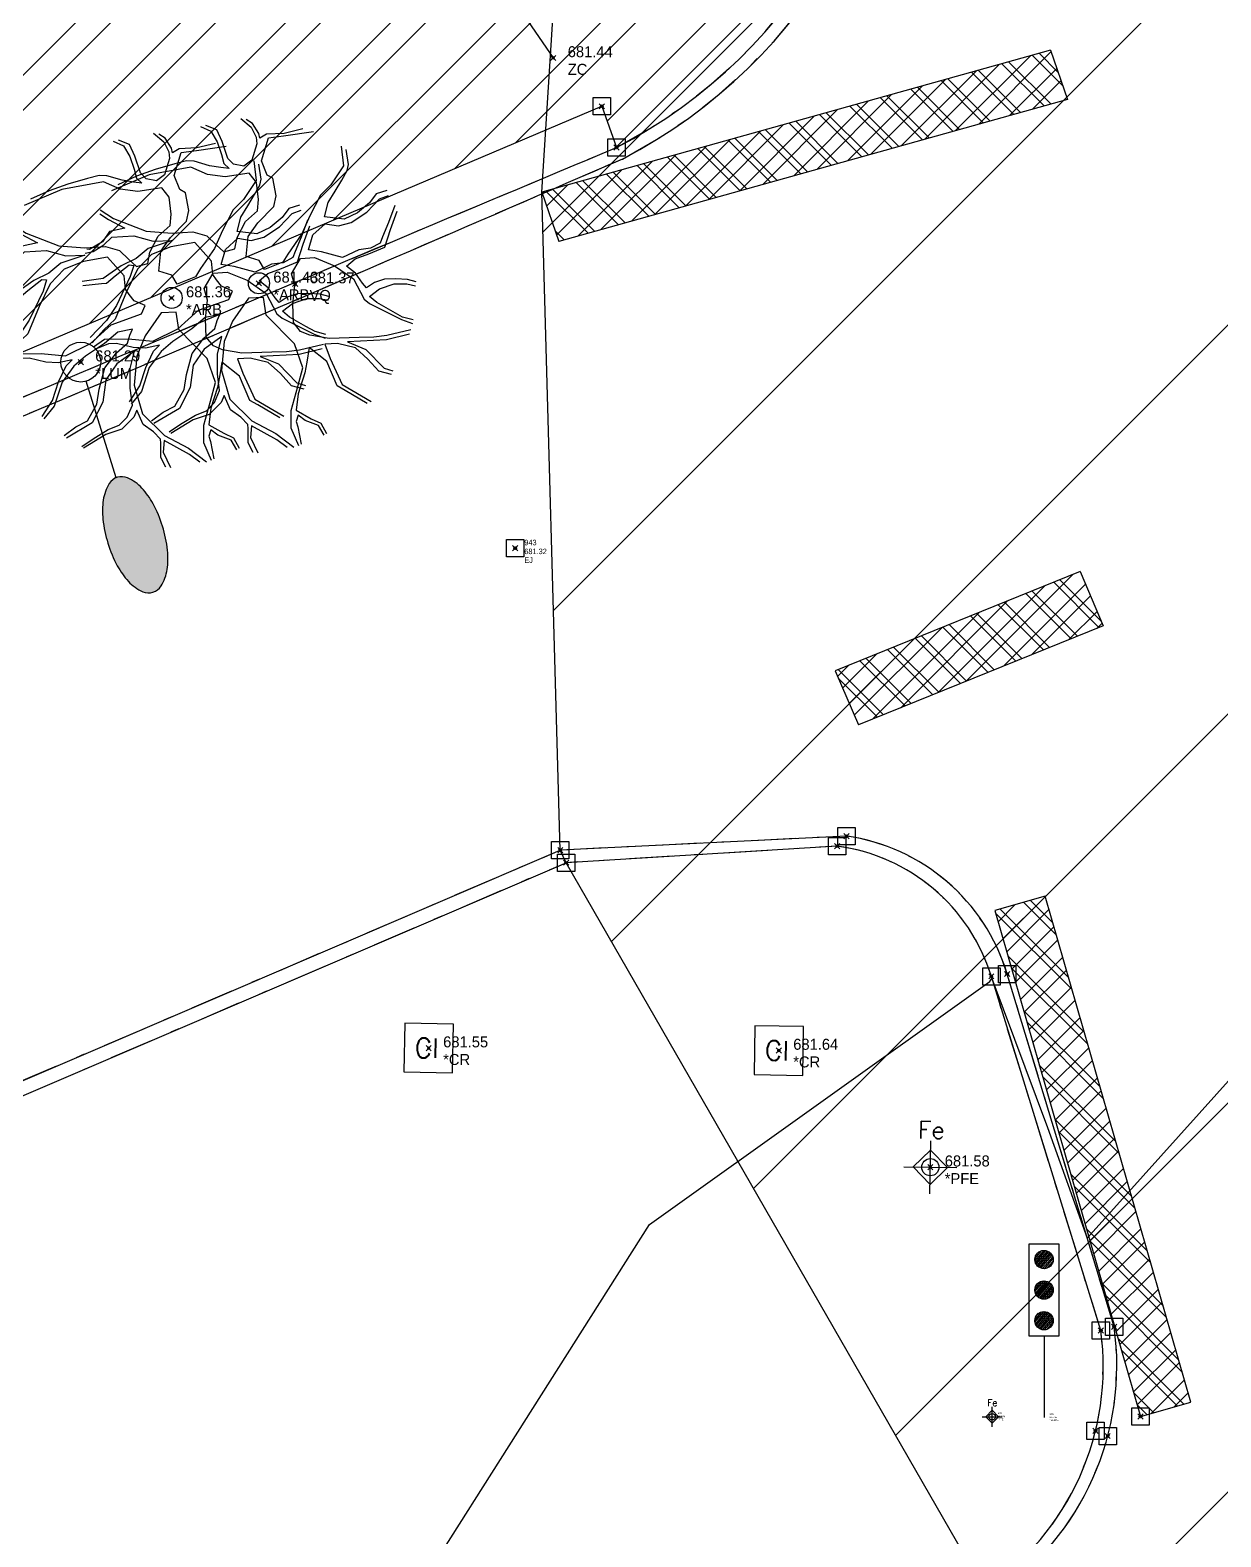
# Model space of a CAD drawing. Extents: x 350769 to 354978, y 6304672 to 6307963.
# Drawn here: x 352771.91 to 352785.66, y 6305514.13 to 6305531.52 of the extents above; entities that cross this region are included whole.
import ezdxf

# ---------------------------------------------------------------- set-up
doc = ezdxf.new("R2010")
doc.units = 0
doc.header["$PDMODE"] = 35
doc.header["$PDSIZE"] = 0.03
doc.linetypes.add('CONTINUOS', pattern=[0])
doc.linetypes.add('JPG_DASHDOT', pattern=[1, 0.5, -0.25, 0, -0.25])
doc.layers.get('0').update_dxf_attribs({"linetype": 'CONTINUOUS'})
for name, color, linetype in [('0-LEVANTAMIENTO 2020.SEP', 252, 'CONTINUOUS'), ('1-PAVIMENTO', 161, 'CONTINUOUS'), ('1-SOLERA', 212, 'CONTINUOUS'), ('1-SUMIDERO', 190, 'CONTINUOUS'), ('1-VEREDA', 251, 'CONTINUOUS'), ('2-ACHURADO VEREDA', 252, 'CONTINUOUS'), ('C-TINN', 5, 'CONTINUOUS'), ('C-TOPO-MINR', 8, 'CONTINUOUS'), ('TOP-URB-SOLERAS', 2, 'JPG_DASHDOT'), ('V-NODE - 2013', 4, 'CONTINUOUS'), ('V-NODE DIC 2005', 4, 'CONTINUOUS'), ('V-NODE-TEXT', 1, 'CONTINUOUS'), ('V-NODE-TEXT 2013', 2, 'CONTINUOUS'), ('V-NODE-TEXT DIC 2005', 2, 'CONTINUOUS'), ('Z-ARB', 253, 'CONTINUOUS'), ('Z-CR', 253, 'CONTINUOUS'), ('Z-LUM', 253, 'CONTINUOUS'), ('Z-PFE', 253, 'CONTINUOUS'), ('Z-SEMAF', 253, 'CONTINUOUS'), ('Z-TEN', 253, 'CONTINUOUS'), ('Z-ZC', 253, 'CONTINUOUS')]:
    doc.layers.add(name, color=color, linetype=linetype)
doc.layers.add('0_ASD_TOPOGRAFIA_ELEMENTOS', color=7, linetype='CONTINUOS', lineweight=5, true_color=0xbdbdbd)
doc.styles.add('ROMANS', font='romans.shx', dxfattribs={"width": 0.65})
pattern_1 = [(45, (0, 0), (-0.224506403027, 0.224506403027), []), (135, (0, 0), (-0.224506403027, -0.224506403027), [])]
pattern_2 = [(45, (38000, -3000), (-0.224506403027, 0.224506403027), []), (135, (38000, -3000), (-0.224506403027, -0.224506403027), [])]

# ---------------------------------------------------------------- blocks, each defined once
blk = doc.blocks.new('ARB')
at = {"layer": 'Z-ARB', "linetype": 'Continuous'}
for p, q in [((-0.702, 1.798), (-0.583, 1.746)), ((-0.515, 1.763), (-0.643, 1.81)), ((-0.583, 1.746), (-0.509, 1.626)), ((-0.451, 1.63), (-0.515, 1.763)), ((-0.239, 1.899), (-0.12, 1.8)), ((-0.104, 1.843), (-0.176, 1.887)), ((-0.12, 1.8), (-0.061, 1.684)), ((-0.028, 1.73), (-0.104, 1.843)), ((0.258, 1.706), (0.603, 1.763)), ((0.476, 1.792), (0.263, 1.735)), ((-0.509, 1.626), (-0.456, 1.48)), ((-0.383, 1.436), (-0.451, 1.63)), ((-0.052, 1.607), (-0.104, 1.421)), ((-0.061, 1.684), (-0.052, 1.607)), ((-0.015, 1.675), (-0.028, 1.73)), ((0.059, 1.721), (-0.015, 1.675)), ((0.008, 1.414), (0.083, 1.679)), ((0.263, 1.735), (0.059, 1.721)), ((0.083, 1.679), (0.258, 1.706)), ((0.925, 1.599), (0.953, 1.37)), ((-0.859, 1.399), (-0.994, 1.364)), ((-0.77, 1.397), (-0.859, 1.399)), ((-0.594, 1.348), (-0.77, 1.397)), ((-0.456, 1.48), (-0.427, 1.377)), ((-0.315, 1.371), (-0.383, 1.436)), ((-0.104, 1.421), (-0.198, 1.348)), ((0.074, 1.251), (0.008, 1.414)), ((1.013, 1.388), (0.981, 1.56)), ((-1.286, 1.232), (-1.718, 1.038)), ((-1.218, 1.294), (-1.435, 1.215)), ((-0.807, 1.329), (-1.286, 1.232)), ((-0.994, 1.364), (-1.218, 1.294)), ((-0.613, 1.246), (-0.807, 1.329)), ((-0.408, 1.222), (-0.613, 1.246)), ((-0.46, 1.33), (-0.594, 1.348)), ((-0.365, 1.32), (-0.46, 1.33)), ((-0.427, 1.377), (-0.365, 1.32)), ((-0.133, 1.268), (-0.408, 1.222)), ((-0.198, 1.348), (-0.315, 1.371)), ((-0.048, 1.161), (-0.133, 1.268)), ((0.14, 1.216), (0.074, 1.251)), ((0.953, 1.37), (0.813, 1.148)), ((0.938, 1.207), (0.999, 1.316)), ((0.999, 1.316), (1.013, 1.388)), ((-1.435, 1.215), (-1.648, 1.112)), ((-0.02, 0.968), (-0.048, 1.161)), ((0.182, 1.012), (0.14, 1.216)), ((0.813, 1.148), (0.693, 1.027)), ((0.782, 0.943), (0.864, 1.078)), ((0.864, 1.078), (0.938, 1.207)), ((1.337, 1.055), (1.26, 0.95)), ((1.457, 1.093), (1.337, 1.055)), ((-0.03, 0.834), (-0.02, 0.968)), ((-0.024, 0.697), (0.158, 0.888)), ((0.158, 0.888), (0.182, 1.012)), ((0.693, 1.027), (0.575, 0.786)), ((0.743, 0.777), (0.782, 0.943)), ((1.26, 0.95), (1.125, 0.832)), ((1.231, 0.842), (1.374, 0.996)), ((1.374, 0.996), (1.478, 1.036)), ((1.554, 0.924), (1.484, 0.726)), ((-1.85, 0.774), (-1.749, 0.71)), ((-1.845, 0.817), (-1.69, 0.721)), ((-1.749, 0.71), (-1.558, 0.613)), ((-1.69, 0.721), (-1.313, 0.581)), ((-0.259, 0.523), (-0.167, 0.709)), ((-0.167, 0.709), (-0.03, 0.834)), ((-0.135, 0.537), (-0.024, 0.697)), ((0.575, 0.786), (0.486, 0.577)), ((0.614, 0.568), (0.752, 0.7)), ((0.973, 0.756), (0.743, 0.777)), ((0.752, 0.7), (0.909, 0.677)), ((0.909, 0.677), (1.054, 0.717)), ((1.125, 0.832), (0.973, 0.756)), ((1.054, 0.717), (1.231, 0.842)), ((1.484, 0.726), (1.419, 0.557)), ((1.509, 0.646), (1.582, 0.858)), ((-1.735, 0.571), (-1.815, 0.451)), ((-1.558, 0.613), (-1.735, 0.571)), ((-1.707, 0.506), (-1.453, 0.525)), ((-1.453, 0.525), (-1.23, 0.467)), ((-1.313, 0.581), (-1.01, 0.561)), ((-1.01, 0.561), (-0.772, 0.583)), ((-0.772, 0.583), (-0.611, 0.538)), ((-0.611, 0.538), (-0.502, 0.434)), ((-0.283, 0.392), (-0.259, 0.523)), ((-0.154, 0.307), (-0.135, 0.537)), ((0.486, 0.577), (0.329, 0.343)), ((0.565, 0.396), (0.614, 0.568)), ((1.419, 0.557), (1.39, 0.487)), ((1.445, 0.439), (1.509, 0.646)), ((-1.962, 0.358), (-1.993, 0.364)), ((-1.815, 0.451), (-1.962, 0.358)), ((-1.918, 0.335), (-1.797, 0.417)), ((-1.797, 0.417), (-1.707, 0.506)), ((-1.287, 0.38), (-1.423, 0.263)), ((-1.01, 0.478), (-1.287, 0.38)), ((-1.024, 0.405), (-1.244, 0.312)), ((-1.23, 0.467), (-1.01, 0.478)), ((-0.747, 0.458), (-1.024, 0.405)), ((-0.553, 0.248), (-0.747, 0.458)), ((-0.502, 0.434), (-0.412, 0.356)), ((-0.412, 0.356), (-0.283, 0.392)), ((0.714, 0.375), (0.565, 0.396)), ((0.961, 0.313), (0.714, 0.375)), ((1.148, 0.406), (0.961, 0.313)), ((1.104, 0.301), (1.261, 0.361)), ((1.281, 0.425), (1.148, 0.406)), ((1.261, 0.361), (1.445, 0.439)), ((1.39, 0.487), (1.281, 0.425)), ((-2.01, 0.315), (-1.918, 0.335)), ((-1.593, 0.175), (-1.799, 0.026)), ((-1.663, 0.06), (-1.502, 0.188)), ((-1.423, 0.263), (-1.593, 0.175)), ((-1.502, 0.188), (-1.446, 0.184)), ((-1.446, 0.184), (-1.486, 0.056)), ((-1.244, 0.312), (-1.406, 0.139)), ((-0.534, 0.093), (-0.553, 0.248)), ((-0.154, 0.307), (-0.154, 0.307)), ((-0.001, 0.263), (-0.154, 0.307)), ((0.06, 0.161), (-0.001, 0.263)), ((0.271, 0.249), (0.06, 0.161)), ((0.329, 0.343), (0.271, 0.249)), ((0.374, 0.116), (0.473, 0.293)), ((0.473, 0.293), (0.637, 0.307)), ((0.637, 0.307), (0.87, 0.217)), ((0.87, 0.217), (1.092, 0.069)), ((1.007, 0.214), (1.104, 0.301)), ((1.112, 0.134), (1.007, 0.214)), ((-1.799, 0.026), (-2.04, -0.011)), ((-1.76, -0.027), (-1.663, 0.06)), ((-1.486, 0.056), (-1.64, -0.284)), ((-1.406, 0.139), (-1.529, -0.124)), ((-0.49, 0.032), (-0.534, 0.093)), ((-0.431, -0.039), (-0.49, 0.032)), ((0.413, -0.019), (0.374, 0.116)), ((1.092, 0.069), (1.217, -0.165)), ((1.196, 0.02), (1.112, 0.134)), ((1.242, -0.034), (1.196, 0.02)), ((1.335, 0.031), (1.242, -0.034)), ((1.447, 0.07), (1.335, 0.031)), ((1.394, -0.041), (1.559, 0.018)), ((1.578, 0.075), (1.447, 0.07)), ((1.559, 0.018), (1.705, 0.021)), ((1.714, 0.072), (1.578, 0.075)), ((1.705, 0.021), (1.806, 0.001)), ((1.814, 0.045), (1.714, 0.072)), ((-2.033, -0.058), (-1.818, -0.031)), ((-1.818, -0.031), (-1.76, -0.027)), ((-1.529, -0.124), (-1.653, -0.439)), ((-0.304, -0.094), (-0.431, -0.039)), ((-0.346, -0.191), (-0.304, -0.094)), ((0.055, -0.162), (-0.117, -0.175)), ((0.089, -0.365), (0.055, -0.162)), ((0.396, -0.235), (0.413, -0.019)), ((1.217, -0.165), (1.28, -0.215)), ((1.28, -0.132), (1.394, -0.041)), ((1.364, -0.201), (1.28, -0.132)), ((-1.64, -0.284), (-1.754, -0.458)), ((-0.93, -0.54), (-0.694, -0.321)), ((-0.694, -0.321), (-0.346, -0.191)), ((-0.117, -0.175), (-0.297, -0.442)), ((0.404, -0.447), (0.396, -0.235)), ((1.28, -0.215), (1.65, -0.391)), ((1.554, -0.305), (1.364, -0.201)), ((1.664, -0.363), (1.554, -0.305)), ((-1.754, -0.458), (-1.937, -0.656)), ((-1.653, -0.439), (-1.782, -0.565)), ((-0.613, -0.404), (-0.768, -0.54)), ((-0.445, -0.368), (-0.613, -0.404)), ((-0.5, -0.531), (-0.474, -0.438)), ((-0.474, -0.438), (-0.445, -0.368)), ((-0.297, -0.442), (-0.391, -0.68)), ((0.422, -0.692), (0.089, -0.365)), ((0.49, -0.547), (0.404, -0.447)), ((1.761, -0.511), (1.485, -0.578)), ((1.65, -0.391), (1.778, -0.438)), ((1.787, -0.395), (1.664, -0.363)), ((-1.782, -0.565), (-1.916, -0.718)), ((-1.898, -0.762), (-1.771, -0.673)), ((-1.771, -0.673), (-1.495, -0.665)), ((-1.495, -0.665), (-1.216, -0.688)), ((-1.216, -0.688), (-0.93, -0.54)), ((-0.982, -0.688), (-1.118, -0.805)), ((-0.768, -0.54), (-0.982, -0.688)), ((-0.757, -0.821), (-0.626, -0.643)), ((-0.626, -0.643), (-0.5, -0.531)), ((-0.42, -0.622), (-0.619, -0.772)), ((-0.467, -0.824), (-0.42, -0.622)), ((-0.391, -0.68), (-0.415, -1.015)), ((0.523, -0.967), (0.422, -0.692)), ((0.595, -0.589), (0.49, -0.547)), ((0.822, -0.625), (0.595, -0.589)), ((0.917, -0.681), (0.77, -0.69)), ((0.77, -0.69), (0.835, -0.854)), ((1.165, -0.608), (0.822, -0.625)), ((1.126, -0.728), (0.917, -0.681)), ((1.483, -0.631), (1.034, -0.658)), ((1.034, -0.658), (1.244, -0.743)), ((1.335, -0.602), (1.165, -0.608)), ((1.485, -0.578), (1.335, -0.602)), ((1.747, -0.56), (1.483, -0.631)), ((-1.724, -0.727), (-1.874, -0.789)), ((-1.635, -0.722), (-1.724, -0.727)), ((-1.441, -0.766), (-1.635, -0.722)), ((-1.297, -0.771), (-1.441, -0.766)), ((-1.136, -0.734), (-1.297, -0.771)), ((-1.29, -0.991), (-1.206, -0.803)), ((-1.118, -0.805), (-1.25, -0.991)), ((-1.206, -0.803), (-1.136, -0.734)), ((-0.82, -1.065), (-0.757, -0.821)), ((-0.619, -0.772), (-0.743, -0.959)), ((-0.462, -1.051), (-0.467, -0.824)), ((0.592, -0.732), (0.568, -0.901)), ((0.796, -0.891), (0.592, -0.732)), ((0.835, -0.854), (0.98, -1.153)), ((1.271, -0.854), (1.126, -0.728)), ((1.244, -0.743), (1.461, -0.958)), ((1.398, -0.991), (1.271, -0.854)), ((-1.355, -1.205), (-1.29, -0.991)), ((-1.25, -0.991), (-1.335, -1.269)), ((-0.743, -0.959), (-0.776, -1.217)), ((-0.415, -1.015), (-0.316, -1.342)), ((0.466, -1.183), (0.523, -0.967)), ((0.544, -1.024), (0.474, -1.267)), ((0.568, -0.901), (0.544, -1.024)), ((0.92, -1.171), (0.796, -0.891)), ((1.545, -1.027), (1.398, -0.991)), ((1.461, -0.958), (1.561, -0.985)), ((-1.472, -1.393), (-1.355, -1.205)), ((-0.776, -1.217), (-0.895, -1.458)), ((-0.845, -1.241), (-0.82, -1.065)), ((-0.434, -1.244), (-0.462, -1.051)), ((0.396, -1.463), (0.466, -1.183)), ((1.016, -1.22), (0.92, -1.171)), ((0.98, -1.153), (1.315, -1.345)), ((-1.335, -1.269), (-1.453, -1.419)), ((-0.947, -1.433), (-0.845, -1.241)), ((-0.584, -1.48), (-0.493, -1.384)), ((-0.413, -1.384), (-0.552, -1.523)), ((-0.493, -1.384), (-0.434, -1.244)), ((-0.38, -1.3), (-0.413, -1.384)), ((-0.307, -1.465), (-0.38, -1.3)), ((-0.316, -1.342), (-0.056, -1.588)), ((0.474, -1.267), (0.453, -1.459)), ((1.27, -1.366), (1.016, -1.22)), ((-1.214, -1.608), (-1.082, -1.505)), ((-0.895, -1.458), (-1.187, -1.636)), ((-1.082, -1.505), (-0.947, -1.433)), ((-0.881, -1.642), (-0.707, -1.532)), ((-0.552, -1.523), (-0.734, -1.587)), ((-0.707, -1.532), (-0.584, -1.48)), ((-0.185, -1.548), (-0.307, -1.465)), ((-0.104, -1.631), (-0.185, -1.548)), ((0.397, -1.667), (0.396, -1.463)), ((0.453, -1.459), (0.629, -1.553)), ((0.475, -1.516), (0.453, -1.587)), ((0.56, -1.577), (0.475, -1.516)), ((0.629, -1.553), (0.741, -1.604)), ((-1.011, -1.73), (-0.881, -1.642)), ((-0.734, -1.587), (-0.991, -1.749)), ((-0.097, -1.678), (-0.104, -1.631)), ((-0.096, -1.844), (-0.097, -1.678)), ((-0.059, -1.648), (-0.068, -1.782)), ((0.235, -1.802), (-0.059, -1.648)), ((-0.056, -1.588), (0.224, -1.732)), ((0.224, -1.732), (0.433, -1.885)), ((0.49, -1.868), (0.397, -1.667)), ((0.453, -1.587), (0.473, -1.651)), ((0.473, -1.651), (0.516, -1.848)), ((0.712, -1.629), (0.56, -1.577)), ((0.779, -1.74), (0.712, -1.629)), ((0.741, -1.604), (0.807, -1.722)), ((-0.037, -1.953), (-0.096, -1.844)), ((-0.068, -1.782), (0.019, -1.957)), ((0.354, -1.892), (0.235, -1.802))]:
    blk.add_line(p, q, dxfattribs=at)
at = {"layer": 'Z-ARB'}
blk.add_circle((0, 0), 0.122, dxfattribs=at)
blk = doc.blocks.new('CR')
at = {"layer": 'Z-CR', "color": 9, "true_color": 0xbdbdbd}
for p, q in [((-1.125, 1.125), (-1.125, -1.125)), ((1.125, 1.125), (-1.125, 1.125)), ((1.125, -1.125), (1.125, 1.125)), ((-1.125, -1.125), (1.125, -1.125))]:
    blk.add_line(p, q, dxfattribs=at)
at = {"layer": 'Z-CR', "color": 9, "true_color": 0xbdbdbd, "style": 'ROMANS'}
blk.add_text('CI', height=0.9, dxfattribs=at).set_placement((-0.651, -0.452))
blk = doc.blocks.new('LUM')
blk.add_hatch(color=256).paths.add_polyline_path([(0.32, 2.09, 0.048714), (0.293, 2.371, 0.062489), (0.224, 2.581, 0.102974), (0.101, 2.743, 0.180941), (-0.01, 2.784, 0.180941), (-0.121, 2.743, 0.102974), (-0.244, 2.581, 0.062489), (-0.313, 2.371, 0.048714), (-0.341, 2.09, 0.048714), (-0.313, 1.808, 0.062489), (-0.244, 1.599, 0.102974), (-0.121, 1.437, 0.180941), (-0.01, 1.395, 0.180941), (0.101, 1.437, 0.102974), (0.224, 1.599, 0.062489), (0.293, 1.808, 0.048714)])
at = {"layer": 'Z-LUM'}
blk.add_lwpolyline([(-0.341, 2.09, 0.048714), (-0.313, 1.808, 0.062489), (-0.244, 1.599, 0.102974), (-0.121, 1.437, 0.180941), (-0.01, 1.395, 0.180941), (0.101, 1.437, 0.102974), (0.224, 1.599, 0.062489), (0.293, 1.808, 0.048714), (0.32, 2.09, 0.048714), (0.293, 2.371, 0.062489), (0.224, 2.581, 0.102974), (0.101, 2.743, 0.180941), (-0.01, 2.784, 0.180941), (-0.121, 2.743, 0.102974), (-0.244, 2.581, 0.062489), (-0.313, 2.371, 0.048714)], format="xyb", close=True, dxfattribs=at)
blk.add_lwpolyline([(0.006, 1.395), (0.006, 0.23)], dxfattribs=at)
blk.add_circle((0, 0), 0.23, dxfattribs=at)
blk = doc.blocks.new('PFE')
for p, q in [((0, 0.793), (-0.793, 0)), ((0, -1.225), (0, 1.225)), ((0.793, 0), (0, 0.793)), ((-1.225, 0), (1.225, 0)), ((-0.793, 0), (0, -0.793)), ((0, -0.793), (0.793, 0))]:
    blk.add_line(p, q)
blk.add_circle((0, 0), 0.397)
at = {"style": 'ROMANS'}
blk.add_text('Fe', height=0.8, dxfattribs=at).set_placement((-0.599, 1.315))
blk = doc.blocks.new('ZC')
at = {"layer": 'Z-ZC'}
for p, q in [((0, 4.25), (1.732, 5.211)), ((1.732, 5.211), (1.732, 4.25)), ((0, 4.25), (2.5, 4.25)), ((0, 4.25), (0, 3)), ((2.5, 4.25), (2.5, 3)), ((0, 3), (2.5, 3))]:
    blk.add_line(p, q, dxfattribs=at)
blk.add_lwpolyline([(0, 3), (0, 0)], dxfattribs=at)
at = {"layer": 'Z-ZC', "style": 'ROMANS'}
blk.add_text('CALLE', height=0.5, dxfattribs=at).set_placement((0.138, 3.386))
blk = doc.blocks.new('*U565', base_point=(352777.514, 6305525.54))
at = {"layer": 'V-NODE - 2013', "lineweight": -2}
blk.add_point((352777.514, 6305525.54), dxfattribs=at)
at = {"layer": 'V-NODE-TEXT 2013', "linetype": 'ByBlock', "char_height": 0.0635}
for s, insert, attachment_point in [('943', (352777.619, 6305525.573), 7), ('681.32', (352777.619, 6305525.535), 1), ('EJ', (352777.619, 6305525.434), 1)]:
    blk.add_mtext(s, dxfattribs=dict(at, insert=insert, attachment_point=attachment_point))
blk = doc.blocks.new('SEMAF')
at = {"layer": 'Z-SEMAF'}
for p, q in [((-0.956, 10.838), (-0.956, 5.1)), ((0.956, 10.838), (-0.956, 10.838)), ((-0.572, 9.927), (-0.135, 10.439)), ((-0.566, 9.787), (0.005, 10.455)), ((-0.535, 9.675), (0.12, 10.442)), ((-0.489, 9.582), (0.219, 10.411)), ((0.956, 5.1), (0.956, 10.838)), ((-0.507, 10.151), (-0.345, 10.339)), ((-0.431, 9.503), (0.306, 10.366)), ((-0.362, 9.436), (0.383, 10.309)), ((-0.283, 9.382), (0.449, 10.239)), ((-0.192, 9.341), (0.504, 10.156)), ((-0.089, 9.314), (0.546, 10.058)), ((0.032, 9.308), (0.571, 9.94)), ((0.182, 9.337), (0.566, 9.787)), ((-0.572, 8.013), (-0.133, 8.527)), ((-0.566, 7.873), (0.006, 8.542)), ((-0.535, 7.761), (0.121, 8.53)), ((-0.489, 7.668), (0.22, 8.499)), ((-0.509, 8.234), (-0.341, 8.43)), ((-0.43, 7.589), (0.307, 8.453)), ((-0.361, 7.523), (0.384, 8.395)), ((-0.282, 7.469), (0.45, 8.325)), ((-0.191, 7.428), (0.504, 8.242)), ((-0.088, 7.402), (0.546, 8.144)), ((0.033, 7.396), (0.571, 8.026)), ((0.184, 7.425), (0.566, 7.872)), ((-0.572, 6.098), (-0.131, 6.615)), ((-0.565, 5.959), (0.008, 6.63)), ((-0.535, 5.848), (0.122, 6.617)), ((-0.511, 6.317), (-0.338, 6.52)), ((-0.488, 5.755), (0.221, 6.586)), ((-0.43, 5.676), (0.308, 6.54)), ((-0.361, 5.61), (0.384, 6.482)), ((-0.281, 5.556), (0.45, 6.412)), ((-0.19, 5.515), (0.505, 6.329)), ((-0.086, 5.489), (0.547, 6.23)), ((0.035, 5.484), (0.571, 6.112)), ((0.186, 5.513), (0.565, 5.958)), ((-0.956, 5.1), (0.956, 5.1)), ((0, 5.1), (0, 0))]:
    blk.add_line(p, q, dxfattribs=at)
for centre in [(0, 9.881), (0, 7.969), (0, 6.056)]:
    blk.add_circle(centre, 0.574, dxfattribs=at)
blk = doc.blocks.new('*U761', base_point=(352783.618, 6305515.506))
at = {"layer": 'Z-TEN', "linetype": 'ByBlock', "lineweight": -2, "xscale": 0.1845444059976916, "yscale": 0.1845444059976916, "zscale": 0.1845444059976916}
blk.add_blockref('SEMAF', (352783.618, 6305515.506), dxfattribs=at)
at = {"layer": 'V-NODE-TEXT', "linetype": 'ByBlock', "char_height": 0.02}
for s, insert, attachment_point in [('689', (352783.683, 6305515.546), 4), ('681.56', (352783.683, 6305515.521), 1), ('°SEMAF', (352783.683, 6305515.476), 4)]:
    blk.add_mtext(s, dxfattribs=dict(at, insert=insert, attachment_point=attachment_point))
blk = doc.blocks.new('*U773', base_point=(352783.019, 6305515.515))
at = {"layer": 'Z-PFE', "linetype": 'ByBlock', "lineweight": -2, "xscale": 0.09408068854547572, "yscale": 0.09408068854547572, "zscale": 0.09408068854547572}
blk.add_blockref('PFE', (352783.019, 6305515.515), dxfattribs=at)
at = {"layer": 'V-NODE-TEXT', "linetype": 'ByBlock', "char_height": 0.02}
for s, insert, attachment_point in [('688', (352783.084, 6305515.555), 4), ('681.56', (352783.084, 6305515.53), 1), ('°PFE', (352783.084, 6305515.485), 4)]:
    blk.add_mtext(s, dxfattribs=dict(at, insert=insert, attachment_point=attachment_point))
blk = doc.blocks.new('*U1327')
at = {"color": 0, "linetype": 'ByBlock', "lineweight": -2, "transparency": 16777216}
blk.add_point((0, 0), dxfattribs=at)
blk = doc.blocks.new('*U1848', base_point=(352775.034, 6305528.532))
at = {"layer": 'V-NODE-TEXT DIC 2005', "linetype": 'ByBlock', "char_height": 0.127}
for s, insert, attachment_point in [('681.37', (352775.201, 6305528.603), 4), ('VQ', (352775.201, 6305528.464), 1)]:
    blk.add_mtext(s, dxfattribs=dict(at, insert=insert, attachment_point=attachment_point))
blk = doc.blocks.new('*U1849', base_point=(352775.034, 6305528.532))
at = {"layer": 'V-NODE-TEXT DIC 2005', "color": 2, "lineweight": -2}
blk.add_blockref('*U1848', (352775.034, 6305528.532), dxfattribs=at)
blk = doc.blocks.new('*U1806', base_point=(352778.014, 6305531.142))
at = {"layer": 'V-NODE-TEXT DIC 2005', "linetype": 'ByBlock', "char_height": 0.127}
for s, insert, attachment_point in [('681.44', (352778.181, 6305531.213), 4), ('ZC', (352778.181, 6305531.074), 1)]:
    blk.add_mtext(s, dxfattribs=dict(at, insert=insert, attachment_point=attachment_point))
blk = doc.blocks.new('*U1807', base_point=(352778.014, 6305531.142))
at = {"layer": 'V-NODE-TEXT DIC 2005', "color": 2, "lineweight": -2}
blk.add_blockref('*U1806', (352778.014, 6305531.142), dxfattribs=at)
blk = doc.blocks.new('*U1638', base_point=(352773.608, 6305528.371))
at = {"layer": 'V-NODE-TEXT DIC 2005', "linetype": 'ByBlock', "char_height": 0.127}
for s, insert, attachment_point in [('681.36', (352773.775, 6305528.442), 4), ('*ARB', (352773.775, 6305528.303), 1)]:
    blk.add_mtext(s, dxfattribs=dict(at, insert=insert, attachment_point=attachment_point))
blk = doc.blocks.new('*U1639', base_point=(352773.608, 6305528.371))
at = {"layer": 'V-NODE-TEXT DIC 2005', "color": 2, "lineweight": -2}
blk.add_blockref('*U1638', (352773.608, 6305528.371), dxfattribs=at)
blk = doc.blocks.new('*U1636', base_point=(352774.616, 6305528.54))
at = {"layer": 'V-NODE-TEXT DIC 2005', "linetype": 'ByBlock', "char_height": 0.127}
for s, insert, attachment_point in [('681.43', (352774.783, 6305528.611), 4), ('*ARB', (352774.783, 6305528.472), 1)]:
    blk.add_mtext(s, dxfattribs=dict(at, insert=insert, attachment_point=attachment_point))
blk = doc.blocks.new('*U1637', base_point=(352774.616, 6305528.54))
at = {"layer": 'V-NODE-TEXT DIC 2005', "color": 2, "lineweight": -2}
blk.add_blockref('*U1636', (352774.616, 6305528.54), dxfattribs=at)
blk = doc.blocks.new('*U1536', base_point=(352776.576, 6305519.713))
at = {"layer": 'V-NODE-TEXT DIC 2005', "linetype": 'ByBlock', "char_height": 0.127}
for s, insert, attachment_point in [('681.55', (352776.743, 6305519.784), 4), ('*CR', (352776.743, 6305519.645), 1)]:
    blk.add_mtext(s, dxfattribs=dict(at, insert=insert, attachment_point=attachment_point))
blk = doc.blocks.new('*U1537', base_point=(352776.576, 6305519.713))
at = {"layer": 'V-NODE-TEXT DIC 2005', "color": 2, "lineweight": -2}
blk.add_blockref('*U1536', (352776.576, 6305519.713), dxfattribs=at)
blk = doc.blocks.new('*U1534', base_point=(352780.617, 6305519.685))
at = {"layer": 'V-NODE-TEXT DIC 2005', "linetype": 'ByBlock', "char_height": 0.127}
for s, insert, attachment_point in [('681.64', (352780.784, 6305519.756), 4), ('*CR', (352780.784, 6305519.617), 1)]:
    blk.add_mtext(s, dxfattribs=dict(at, insert=insert, attachment_point=attachment_point))
blk = doc.blocks.new('*U1535', base_point=(352780.617, 6305519.685))
at = {"layer": 'V-NODE-TEXT DIC 2005', "color": 2, "lineweight": -2}
blk.add_blockref('*U1534', (352780.617, 6305519.685), dxfattribs=at)
blk = doc.blocks.new('*U1488', base_point=(352772.56, 6305527.631))
at = {"layer": 'V-NODE-TEXT DIC 2005', "linetype": 'ByBlock', "char_height": 0.127}
for s, insert, attachment_point in [('681.29', (352772.727, 6305527.702), 4), ('*LUM', (352772.727, 6305527.563), 1)]:
    blk.add_mtext(s, dxfattribs=dict(at, insert=insert, attachment_point=attachment_point))
blk = doc.blocks.new('*U1489', base_point=(352772.56, 6305527.631))
at = {"layer": 'V-NODE-TEXT DIC 2005', "color": 2, "lineweight": -2}
blk.add_blockref('*U1488', (352772.56, 6305527.631), dxfattribs=at)
blk = doc.blocks.new('*U1474', base_point=(352782.367, 6305518.338))
at = {"layer": 'V-NODE-TEXT DIC 2005', "linetype": 'ByBlock', "char_height": 0.127}
for s, insert, attachment_point in [('681.58', (352782.534, 6305518.409), 4), ('*PFE', (352782.534, 6305518.27), 1)]:
    blk.add_mtext(s, dxfattribs=dict(at, insert=insert, attachment_point=attachment_point))
blk = doc.blocks.new('*U1475', base_point=(352782.367, 6305518.338))
at = {"layer": 'V-NODE-TEXT DIC 2005', "color": 2, "lineweight": -2}
blk.add_blockref('*U1474', (352782.367, 6305518.338), dxfattribs=at)
blk = doc.blocks.new('*U4823', base_point=(352777.514, 6305525.54))
at = {"layer": 'V-NODE - 2013', "lineweight": -2}
blk.add_point((352777.514, 6305525.54), dxfattribs=at)
at = {"layer": 'V-NODE-TEXT 2013', "linetype": 'ByBlock', "char_height": 0.0635}
for s, insert, attachment_point in [('943', (352777.619, 6305525.573), 7), ('681.32', (352777.619, 6305525.535), 1), ('EJ', (352777.619, 6305525.434), 1)]:
    blk.add_mtext(s, dxfattribs=dict(at, insert=insert, attachment_point=attachment_point))
blk = doc.blocks.new('*U5040', base_point=(352783.618, 6305515.506))
at = {"layer": 'Z-TEN', "linetype": 'ByBlock', "lineweight": -2, "xscale": 0.1845444059976916, "yscale": 0.1845444059976916, "zscale": 0.1845444059976916}
blk.add_blockref('SEMAF', (352783.618, 6305515.506), dxfattribs=at)
at = {"layer": 'V-NODE-TEXT', "linetype": 'ByBlock', "char_height": 0.02}
for s, insert, attachment_point in [('689', (352783.683, 6305515.546), 4), ('681.56', (352783.683, 6305515.521), 1), ('°SEMAF', (352783.683, 6305515.476), 4)]:
    blk.add_mtext(s, dxfattribs=dict(at, insert=insert, attachment_point=attachment_point))
blk = doc.blocks.new('*U5052', base_point=(352783.019, 6305515.515))
at = {"layer": 'Z-PFE', "linetype": 'ByBlock', "lineweight": -2, "xscale": 0.09408068854547572, "yscale": 0.09408068854547572, "zscale": 0.09408068854547572}
blk.add_blockref('PFE', (352783.019, 6305515.515), dxfattribs=at)
at = {"layer": 'V-NODE-TEXT', "linetype": 'ByBlock', "char_height": 0.02}
for s, insert, attachment_point in [('688', (352783.084, 6305515.555), 4), ('681.56', (352783.084, 6305515.53), 1), ('°PFE', (352783.084, 6305515.485), 4)]:
    blk.add_mtext(s, dxfattribs=dict(at, insert=insert, attachment_point=attachment_point))
blk = doc.blocks.new('TOPOGRAFIA')
at = {"layer": '1-SUMIDERO', "true_color": 0xbdbdbd}
h = blk.add_hatch(dxfattribs=at)
h.set_pattern_fill('ANSI37', color=9, scale=0.1)
h.set_pattern_definition(pattern_2)
h.paths.add_polyline_path([(390777.821, 6302529.65), (390778.018, 6302529.082), (390783.888, 6302530.721), (390783.691, 6302531.289)])
h = blk.add_hatch(dxfattribs=at)
h.set_pattern_fill('ANSI37', color=9, scale=0.1)
h.set_pattern_definition(pattern_2)
h.paths.add_polyline_path([(390781.207, 6302524.126), (390781.475, 6302523.501), (390784.302, 6302524.645), (390784.034, 6302525.27)])
h = blk.add_hatch(dxfattribs=at)
h.set_pattern_fill('ANSI37', color=9, scale=0.1)
h.set_pattern_definition(pattern_2)
h.paths.add_polyline_path([(390783.631, 6302521.522), (390783.05, 6302521.357), (390784.732, 6302515.517), (390785.313, 6302515.682)])
at = {"layer": '1-PAVIMENTO', "color": 9, "true_color": 0xbdbdbd, "flags": 128}
for points in [[(390778.751, 6302530.032, 0.296782), (390782.048, 6302535.87, 0.30076)], [(390778.751, 6302530.032, -0.004368), (390768.267, 6302525.571, 0.017812), (390748.137, 6302516.18, -0.016795), (390731.276, 6302508.927), (390726.567, 6302507.074), (390714.466, 6302502.374), (390703.285, 6302497.911), (390690.552, 6302492.881), (390678.164, 6302488.008), (390664.311, 6302482.545), (390652.539, 6302477.903), (390642.641, 6302473.994), (390634.116, 6302470.602), (390625.019, 6302467.041), (390618.951, 6302464.69)], [(390783.05, 6302513.452, 0.286234), (390784.427, 6302516.553), (390783.193, 6302520.625, 0.291511), (390781.338, 6302522.217), (390778.034, 6302522.055)]]:
    blk.add_lwpolyline(points, format="xyb", dxfattribs=at)
blk.add_lwpolyline([(390769.74, 6302518.501), (390778.034, 6302522.055)], dxfattribs=at)
at = {"layer": '1-SOLERA', "color": 9, "true_color": 0xbdbdbd, "flags": 128}
for points in [[(390778.682, 6302530.165, 0.30076), (390781.877, 6302535.88, 15.002174)], [(390618.854, 6302464.849), (390625.021, 6302467.203), (390634.071, 6302470.766), (390642.562, 6302474.132), (390652.485, 6302478.053), (390662.476, 6302481.993), (390676.698, 6302487.613), (390690.563, 6302493.092), (390703.274, 6302498.078), (390714.385, 6302502.511), (390726.509, 6302507.211), (390731.347, 6302509.152, 0.022188), (390748.051, 6302516.349, -0.013992), (390768.25, 6302525.771, -0.000879), (390778.682, 6302530.165, -0.008748)], [(390782.929, 6302513.515, 0.285976), (390784.273, 6302516.511), (390783.01, 6302520.598, 0.293046), (390781.229, 6302522.101), (390778.101, 6302521.91)]]:
    blk.add_lwpolyline(points, format="xyb", dxfattribs=at)
blk.add_lwpolyline([(390769.822, 6302518.36), (390778.101, 6302521.91)], dxfattribs=at)
at = {"layer": '1-SUMIDERO', "color": 9, "true_color": 0xbdbdbd, "flags": 128}
for points in [[(390783.691, 6302531.289), (390777.821, 6302529.65)], [(390783.691, 6302531.289), (390783.888, 6302530.721), (390778.018, 6302529.082)], [(390777.821, 6302529.65), (390778.018, 6302529.082)], [(390784.034, 6302525.27), (390781.207, 6302524.126)], [(390784.034, 6302525.27), (390784.302, 6302524.645)], [(390784.302, 6302524.645), (390781.475, 6302523.501)], [(390781.207, 6302524.126), (390781.475, 6302523.501)]]:
    blk.add_lwpolyline(points, dxfattribs=at)
blk.add_lwpolyline([(390783.631, 6302521.522), (390783.05, 6302521.357), (390784.732, 6302515.517), (390785.313, 6302515.682)], close=True, dxfattribs=at)
at = {"layer": '1-VEREDA', "color": 9, "true_color": 0xbdbdbd, "flags": 128}
blk.add_lwpolyline([(390676.565, 6302488.051), (390690.331, 6302493.466), (390703.095, 6302498.55), (390713.345, 6302502.582), (390726.41, 6302507.725), (390731.324, 6302509.731), (390740.236, 6302513.341), (390747.826, 6302516.788), (390758.93, 6302522.123), (390768.406, 6302526.356), (390778.513, 6302530.641), (390778.682, 6302530.165)], dxfattribs=at)
at = {"layer": 'C-TINN', "color": 9, "linetype": 'Continuous', "lineweight": -3, "true_color": 0xbdbdbd}
for points, elevation in [([(390778.413, 6302530.541), (390778.413, 6302530.741), (390778.613, 6302530.741), (390778.613, 6302530.541), (390778.413, 6302530.541)], 681.434), ([(390778.582, 6302530.065), (390778.582, 6302530.265), (390778.782, 6302530.265), (390778.782, 6302530.065), (390778.582, 6302530.065)], 681.384), ([(390777.414, 6302525.44), (390777.414, 6302525.64), (390777.614, 6302525.64), (390777.614, 6302525.44), (390777.414, 6302525.44)], 681.323), ([(390781.129, 6302522.001), (390781.129, 6302522.201), (390781.329, 6302522.201), (390781.329, 6302522.001), (390781.129, 6302522.001)], 681.302), ([(390781.238, 6302522.117), (390781.238, 6302522.317), (390781.438, 6302522.317), (390781.438, 6302522.117), (390781.238, 6302522.117)], 681.294), ([(390777.934, 6302521.955), (390777.934, 6302522.155), (390778.134, 6302522.155), (390778.134, 6302521.955), (390777.934, 6302521.955)], 681.254), ([(390778.001, 6302521.81), (390778.001, 6302522.01), (390778.201, 6302522.01), (390778.201, 6302521.81), (390778.001, 6302521.81)], 681.392), ([(390782.91, 6302520.498), (390782.91, 6302520.698), (390783.11, 6302520.698), (390783.11, 6302520.498), (390782.91, 6302520.498)], 681.499), ([(390783.093, 6302520.525), (390783.093, 6302520.725), (390783.293, 6302520.725), (390783.293, 6302520.525), (390783.093, 6302520.525)], 681.372), ([(390784.327, 6302516.453), (390784.327, 6302516.653), (390784.527, 6302516.653), (390784.527, 6302516.453), (390784.327, 6302516.453)], 681.543), ([(390784.173, 6302516.411), (390784.173, 6302516.611), (390784.373, 6302516.611), (390784.373, 6302516.411), (390784.173, 6302516.411)], 681.669), ([(390784.632, 6302515.417), (390784.632, 6302515.617), (390784.832, 6302515.617), (390784.832, 6302515.417), (390784.632, 6302515.417)], 681.57), ([(390784.112, 6302515.252), (390784.112, 6302515.452), (390784.312, 6302515.452), (390784.312, 6302515.252), (390784.112, 6302515.252)], 681.711), ([(390784.253, 6302515.192), (390784.253, 6302515.392), (390784.453, 6302515.392), (390784.453, 6302515.192), (390784.253, 6302515.192)], 681.558)]:
    blk.add_lwpolyline(points, dxfattribs=dict(at, elevation=elevation))
for p in [(390778.513, 6302530.641, 681.434), (390778.682, 6302530.165, 681.384), (390777.514, 6302525.54, 681.323), (390781.338, 6302522.217, 681.294), (390778.034, 6302522.055, 681.254), (390781.229, 6302522.101, 681.302), (390778.101, 6302521.91, 681.392), (390783.193, 6302520.625, 681.372), (390783.01, 6302520.598, 681.499), (390784.273, 6302516.511, 681.669), (390784.427, 6302516.553, 681.543), (390784.732, 6302515.517, 681.57), (390784.212, 6302515.352, 681.711), (390784.353, 6302515.292, 681.558)]:
    blk.add_point(p, dxfattribs=at)
at = {"layer": 'C-TOPO-MINR', "color": 9, "linetype": 'Continuous', "lineweight": -3, "true_color": 0xbdbdbd, "elevation": 681.5}
blk.add_lwpolyline([(390791.203, 6302501.502), (390784.058, 6302507.201), (390780.554, 6302511.5), (390779.887, 6302511.721), (390779.929, 6302511.778), (390780.357, 6302512.033), (390777.275, 6302511.038), (390774.639, 6302510.151), (390774.446, 6302510.006), (390774.436, 6302510.492), (390774.952, 6302511.245), (390779.062, 6302517.735), (390782.991, 6302520.54), (390783.017, 6302520.574), (390783.658, 6302518.852), (390784.117, 6302517.577), (390786.462, 6302520.188)], dxfattribs=at)
at = {"color": 9, "true_color": 0xbdbdbd}
blk.add_blockref('*U4823', (390777.514, 6302525.54), dxfattribs=at)
at = {"layer": 'V-NODE DIC 2005', "color": 9, "lineweight": -2, "true_color": 0xbdbdbd, "rotation": 359.9963883938062}
for p in [(390777.953, 6302531.199), (390774.555, 6302528.597), (390774.973, 6302528.589), (390773.547, 6302528.428), (390772.499, 6302527.688), (390776.515, 6302519.77), (390780.556, 6302519.742), (390782.305, 6302518.395)]:
    blk.add_blockref('*U1327', p, dxfattribs=at)
at = {"layer": 'V-NODE-TEXT DIC 2005', "color": 9, "lineweight": -2, "true_color": 0xbdbdbd, "rotation": 359.9963883938062}
for name, p in [('*U1807', (390777.953, 6302531.199)), ('*U1637', (390774.555, 6302528.597)), ('*U1849', (390774.973, 6302528.589)), ('*U1639', (390773.547, 6302528.428)), ('*U1489', (390772.499, 6302527.688)), ('*U1537', (390776.515, 6302519.77)), ('*U1535', (390780.556, 6302519.742)), ('*U1475', (390782.305, 6302518.395))]:
    blk.add_blockref(name, p, dxfattribs=at)
at = {"layer": 'Z-ARB', "color": 9, "true_color": 0xbdbdbd, "rotation": 359.090101839884}
for p in [(390773.548, 6302528.429), (390774.556, 6302528.598)]:
    blk.add_blockref('ARB', p, dxfattribs=at)
at = {"layer": 'Z-CR', "color": 9, "true_color": 0xbdbdbd, "xscale": 0.25, "yscale": 0.25, "zscale": 0.25, "rotation": 359.0901018221344}
for p in [(390776.515, 6302519.771), (390780.556, 6302519.741)]:
    blk.add_blockref('CR', p, dxfattribs=at)
at = {"layer": 'Z-LUM', "color": 9, "true_color": 0xbdbdbd, "rotation": 197.2186829343338}
blk.add_blockref('LUM', (390772.499, 6302527.688), dxfattribs=at)
at = {"layer": 'Z-PFE', "color": 9, "true_color": 0xbdbdbd, "xscale": 0.25, "yscale": 0.25, "zscale": 0.25, "rotation": 359.090101839884}
blk.add_blockref('PFE', (390782.306, 6302518.395), dxfattribs=at)
at = {"layer": 'Z-PFE', "color": 9, "true_color": 0xbdbdbd}
blk.add_blockref('*U5052', (390783.019, 6302515.515), dxfattribs=at)
at = {"layer": 'Z-SEMAF', "color": 9, "true_color": 0xbdbdbd}
blk.add_blockref('*U5040', (390783.618, 6302515.506), dxfattribs=at)
at = {"layer": 'Z-ZC', "color": 9, "true_color": 0xbdbdbd, "rotation": 34.48049301273834}
blk.add_blockref('ZC', (390777.953, 6302531.199), dxfattribs=at)

msp = doc.modelspace()

# ---------------------------------------------------------------- hatches: boundary and pattern name
at = {"layer": '0-LEVANTAMIENTO 2020.SEP'}
h = msp.add_hatch(dxfattribs=at)
h.set_pattern_fill('ANSI31', color=256)
h.paths.add_polyline_path([(352786.854, 6305570.328), (352789.559, 6305568.782), (352796.229, 6305563.036), (352796.394, 6305559.215), (352799.497, 6305544.587), (352801.562, 6305544.648), (352802.129, 6305542.952), (352804.138, 6305542.251), (352805.852, 6305542.013), (352807.818, 6305542.159), (352809.533, 6305542.539), (352812.285, 6305543.63), (352814.276, 6305543.31), (352814.959, 6305536.974), (352827.184, 6305536.576), (352863.395, 6305535.87), (352863.73, 6305535.71), (352863.65, 6305535.385), (352849.705, 6305519.489), (352837.089, 6305514.089), (352826.678, 6305509.881), (352813.927, 6305505.338), (352798.327, 6305503.46), (352783.05, 6305513.452), (352782.929, 6305513.515), (352778.101, 6305521.91), (352778.034, 6305522.055), (352777.821, 6305529.65), (352778.4, 6305538.745), (352778.623, 6305562.211)])
at = {"layer": '1-SUMIDERO'}
h = msp.add_hatch(dxfattribs=at)
h.set_pattern_fill('ANSI37', color=256, scale=0.1)
h.set_pattern_definition(pattern_1)
h.paths.add_polyline_path([(352777.821, 6305529.65), (352778.018, 6305529.082), (352783.888, 6305530.721), (352783.691, 6305531.289)])
h = msp.add_hatch(dxfattribs=at)
h.set_pattern_fill('ANSI37', color=256, scale=0.1)
h.set_pattern_definition(pattern_1)
h.paths.add_polyline_path([(352781.207, 6305524.126), (352781.475, 6305523.501), (352784.302, 6305524.645), (352784.034, 6305525.27)])
h = msp.add_hatch(dxfattribs=at)
h.set_pattern_fill('ANSI37', color=256, scale=0.1)
h.set_pattern_definition(pattern_1)
h.paths.add_polyline_path([(352783.631, 6305521.522), (352783.05, 6305521.357), (352784.732, 6305515.517), (352785.313, 6305515.682)])
at = {"layer": '2-ACHURADO VEREDA'}
h = msp.add_hatch(dxfattribs=at)
h.set_pattern_fill('ANSI32', color=256, scale=0.09)
h.paths.add_polyline_path([(352778.513, 6305530.641), (352778.682, 6305530.165, 0.30076), (352781.877, 6305535.88), (352781.417, 6305539.545), (352780.967, 6305539.483), (352779.696, 6305548.344), (352778.207, 6305548.171), (352779.429, 6305539.404), (352778.4, 6305538.745), (352779.051, 6305534.166), (352777.12, 6305533.349), (352776.949, 6305533.635), (352767.175, 6305529.661), (352757.695, 6305525.376), (352748.002, 6305520.893), (352737.888, 6305516.144), (352730.032, 6305512.591), (352725.232, 6305511.131), (352711.741, 6305505.751), (352701.822, 6305501.812), (352688.808, 6305496.674), (352675.378, 6305491.326), (352662.77, 6305486.309), (352650.76, 6305481.531), (352641.08, 6305477.675), (352632.611, 6305474.335), (352623.668, 6305470.801), (352617.537, 6305468.424), (352605.764, 6305463.41), (352608.355, 6305461.211), (352618.346, 6305465.146), (352624.871, 6305467.668), (352633.825, 6305471.211), (352642.415, 6305474.593), (352652.307, 6305478.512), (352664.168, 6305483.169), (352676.565, 6305488.051), (352690.331, 6305493.466), (352703.095, 6305498.55), (352713.345, 6305502.582), (352726.41, 6305507.725), (352731.324, 6305509.731), (352740.236, 6305513.341), (352747.826, 6305516.788), (352758.93, 6305522.123), (352768.406, 6305526.356)])

# ---------------------------------------------------------------- linework, layer by layer
at = {"layer": '0-LEVANTAMIENTO 2020.SEP', "flags": 128}
msp.add_lwpolyline([(352813.927, 6305505.338), (352798.327, 6305503.46), (352783.05, 6305513.452), (352782.929, 6305513.515), (352778.101, 6305521.91), (352778.034, 6305522.055), (352777.821, 6305529.65), (352778.4, 6305538.745), (352778.623, 6305562.211), (352786.854, 6305570.328)], dxfattribs=at)
at = {"layer": '1-SUMIDERO', "flags": 128}
for points in [[(352783.691, 6305531.289), (352777.821, 6305529.65)], [(352783.691, 6305531.289), (352783.888, 6305530.721), (352778.018, 6305529.082)], [(352777.821, 6305529.65), (352778.018, 6305529.082)], [(352784.034, 6305525.27), (352781.207, 6305524.126)], [(352784.034, 6305525.27), (352784.302, 6305524.645)], [(352784.302, 6305524.645), (352781.475, 6305523.501)], [(352781.207, 6305524.126), (352781.475, 6305523.501)]]:
    msp.add_lwpolyline(points, dxfattribs=at)
msp.add_lwpolyline([(352783.631, 6305521.522), (352783.05, 6305521.357), (352784.732, 6305515.517), (352785.313, 6305515.682)], close=True, dxfattribs=at)
at = {"layer": '1-VEREDA', "flags": 128}
msp.add_lwpolyline([(352676.565, 6305488.051), (352690.331, 6305493.466), (352703.095, 6305498.55), (352713.345, 6305502.582), (352726.41, 6305507.725), (352731.324, 6305509.731), (352740.236, 6305513.341), (352747.826, 6305516.788), (352758.93, 6305522.123), (352768.406, 6305526.356), (352778.513, 6305530.641), (352778.682, 6305530.165)], dxfattribs=at)
at = {"layer": 'TOP-URB-SOLERAS', "flags": 128}
for points in [[(352778.682, 6305530.165, 0.30076), (352781.877, 6305535.88, 15.002174)], [(352778.751, 6305530.032, 0.296782), (352782.048, 6305535.87, 0.30076)], [(352618.854, 6305464.849), (352625.021, 6305467.203), (352634.071, 6305470.766), (352642.562, 6305474.132), (352652.485, 6305478.053), (352662.476, 6305481.993), (352676.698, 6305487.613), (352690.563, 6305493.092), (352703.274, 6305498.078), (352714.385, 6305502.511), (352726.509, 6305507.211), (352731.347, 6305509.152, 0.022188), (352748.051, 6305516.349, -0.013992), (352768.25, 6305525.771, -0.000879), (352778.682, 6305530.165, -0.008748)], [(352778.751, 6305530.032, -0.004368), (352768.267, 6305525.571, 0.017812), (352748.137, 6305516.18, -0.016795), (352731.276, 6305508.927), (352726.567, 6305507.074), (352714.466, 6305502.374), (352703.285, 6305497.911), (352690.552, 6305492.881), (352678.164, 6305488.008), (352664.311, 6305482.545), (352652.539, 6305477.903), (352642.641, 6305473.994), (352634.116, 6305470.602), (352625.019, 6305467.041), (352618.951, 6305464.69)], [(352783.05, 6305513.452, 0.286234), (352784.427, 6305516.553), (352783.193, 6305520.625, 0.291511), (352781.338, 6305522.217), (352778.034, 6305522.055)], [(352782.929, 6305513.515, 0.285976), (352784.273, 6305516.511), (352783.01, 6305520.598, 0.293046), (352781.229, 6305522.101), (352778.101, 6305521.91)]]:
    msp.add_lwpolyline(points, format="xyb", dxfattribs=at)
for points in [[(352769.74, 6305518.501), (352778.034, 6305522.055)], [(352769.822, 6305518.36), (352778.101, 6305521.91)]]:
    msp.add_lwpolyline(points, dxfattribs=at)

# ---------------------------------------------------------------- block references
msp.add_blockref('*U565', (352777.514, 6305525.54))
at = {"layer": 'Z-ARB', "rotation": 359.090101839884}
for p in [(352774.556, 6305528.598), (352773.548, 6305528.429)]:
    msp.add_blockref('ARB', p, dxfattribs=at)
at = {"layer": 'Z-CR', "xscale": 0.25, "yscale": 0.25, "zscale": 0.25, "rotation": 359.0901018221344}
for p in [(352776.515, 6305519.771), (352780.556, 6305519.741)]:
    msp.add_blockref('CR', p, dxfattribs=at)
at = {"layer": 'Z-LUM', "rotation": 197.2186829343338}
msp.add_blockref('LUM', (352772.499, 6305527.688), dxfattribs=at)
at = {"layer": 'Z-PFE', "xscale": 0.25, "yscale": 0.25, "zscale": 0.25, "rotation": 359.090101839884}
msp.add_blockref('PFE', (352782.306, 6305518.395), dxfattribs=at)
at = {"layer": 'Z-PFE'}
msp.add_blockref('*U773', (352783.019, 6305515.515), dxfattribs=at)
at = {"layer": 'Z-SEMAF'}
msp.add_blockref('*U761', (352783.618, 6305515.506), dxfattribs=at)
at = {"layer": 'Z-ZC', "rotation": 34.48049301273834}
msp.add_blockref('ZC', (352777.953, 6305531.199), dxfattribs=at)

# ---------------------------------------------------------------- next in the draw order: block references
at = {"layer": '0_ASD_TOPOGRAFIA_ELEMENTOS', "color": 30, "true_color": 0xf26507}
msp.add_blockref('TOPOGRAFIA', (-38000, 3000), dxfattribs=at)

doc.saveas('drawing.dxf')
